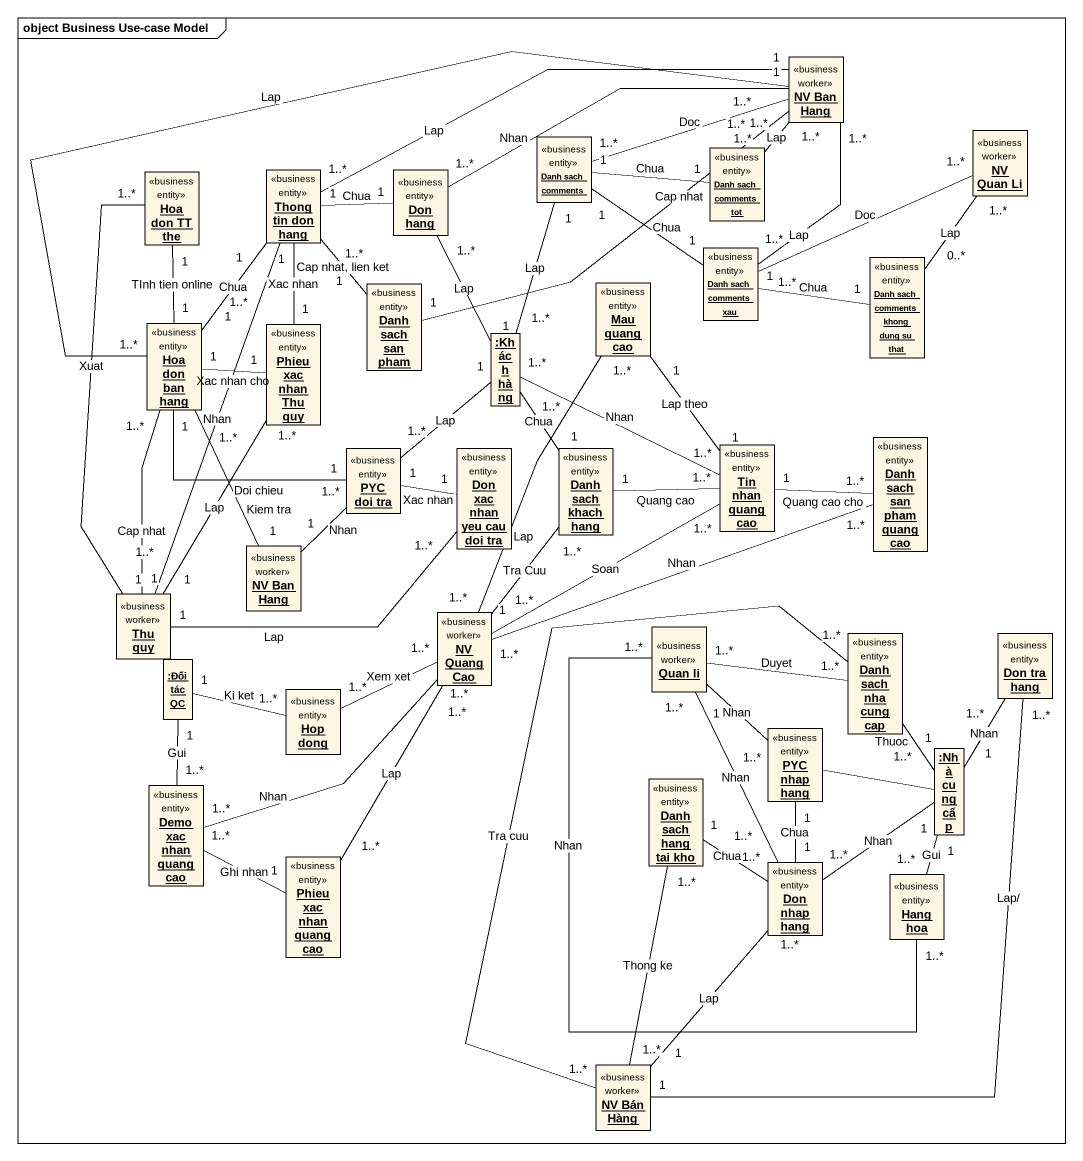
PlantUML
@startuml
mainframe object Business Use-case Model
hide circle
hide empty members
object "NV Ban Hang" as NV_Ban_Hang <<business worker>>
object "Thong tin don hang" as Thong_tin_don_hang <<business entity>>
object "Don hang" as Don_hang <<business entity>>
object "Danh sach comments" as Danh_sach_comments <<business entity>>
object "Danh sach comments tot" as Danh_sach_comments_tot <<business entity>>
object "NV Quan Li" as NV_Quan_Li <<business worker>>
object "Hoa don TT the" as Hoa_don_TT_the <<business entity>>
object "Danh sach comments xau" as Danh_sach_comments_xau <<business entity>>
object "Danh sach comments khong dung su that" as Danh_sach_comments_khong <<business entity>>
object "Danh sach san pham" as Danh_sach_san_pham <<business entity>>
object "Mau quang cao" as Mau_quang_cao <<business entity>>
object "Hoa don ban hang" as Hoa_don_ban_hang <<business entity>>
object "Phieu xac nhan Thu quy" as Phieu_xac_nhan_Thu_quy <<business entity>>
object ":Khách hàng" as Khách_hàng
object "PYC doi tra" as PYC_doi_tra <<business entity>>
object "Don xac nhan yeu cau doi tra" as Don_xac_nhan_yeu_cau_doi_tra <<business entity>>
object "Danh sach khach hang" as Danh_sach_khach_hang <<business entity>>
object "Tin nhan quang cao" as Tin_nhan_quang_cao <<business entity>>
object "Danh sach san pham quang cao" as Danh_sach_san_pham_quang_cao <<business entity>>
object "NV Ban Hang" as NV_Ban_Hang_2 <<business worker>>
object "Thu quy" as Thu_quy <<business worker>>
object "NV Quang Cao" as NV_Quang_Cao <<business worker>>
object ":Đối tác QC" as Đối_tác_QC
object "Quan li" as Quan_li <<business worker>>
object "Danh sach nha cung cap" as Danh_sach_nha_cung_cap <<business entity>>
object "Don tra hang" as Don_tra_hang <<business entity>>
object "Hop dong" as Hop_dong <<business entity>>
object "PYC nhap hang" as PYC_nhap_hang <<business entity>>
object ":Nhà cung cấp" as Nhà_cung_cấp
object "Demo xac nhan quang cao" as Demo_xac_nhan_quang_cao <<business entity>>
object "Danh sach hang tai kho" as Danh_sach_hang_tai_kho <<business entity>>
object "Phieu xac nhan quang cao" as Phieu_xac_nhan_quang_cao <<business entity>>
object "Don nhap hang" as Don_nhap_hang <<business entity>>
object "Hang hoa" as Hang_hoa <<business entity>>
object "NV Bán Hàng" as NV_Bán_Hàng <<business worker>>
NV_Ban_Hang "1..*" -left- "1..*" Don_hang : Nhan
NV_Ban_Hang "1..*" -left- "1..*" Danh_sach_comments : Doc
NV_Ban_Hang "1..*" -- "1..*" Danh_sach_comments_tot : Lap
NV_Ban_Hang "1..*" -- "1..*" Danh_sach_comments_xau : Lap
Thong_tin_don_hang "1..*" -right- "1" NV_Ban_Hang : Lap
Thong_tin_don_hang "1..*" -- "1" Danh_sach_san_pham : Cap nhat, lien ket
Thong_tin_don_hang "1" -- "1" Hoa_don_ban_hang : Chua
Thong_tin_don_hang "1" -- "1" Phieu_xac_nhan_Thu_quy : Xac nhan
Don_hang "1" -left- "1" Thong_tin_don_hang : Chua
Danh_sach_comments "1" -right- "1" Danh_sach_comments_tot : Chua
Danh_sach_comments "1" -- "1" Danh_sach_comments_xau : Chua
NV_Quan_Li "1..*" -left- "1..*" Danh_sach_comments_xau : Doc
Hoa_don_TT_the "1" -- "1" Hoa_don_ban_hang : TInh tien online
Danh_sach_comments_xau "1" -right- "1" Danh_sach_comments_khong : Chua
Danh_sach_comments_khong "0..*" -up- "1..*" NV_Quan_Li : Lap
Danh_sach_san_pham "1" -right- "1..*" NV_Ban_Hang : Cap nhat
Hoa_don_ban_hang "1..*" -right- "1" NV_Ban_Hang : Lap
Hoa_don_ban_hang "1" -right- "1" Phieu_xac_nhan_Thu_quy : Xac nhan cho
Hoa_don_ban_hang "1" -right- "1" PYC_doi_tra : Doi chieu
Hoa_don_ban_hang "1..*" -- "1" NV_Ban_Hang_2 : Kiem tra
Khách_hàng "1" -up- "1..*" Don_hang : Lap
Khách_hàng "1..*" -up- "1" Danh_sach_comments : Lap
Khách_hàng "1..*" -- "1" Danh_sach_khach_hang : Chua
Khách_hàng "1..*" -right- "1..*" Tin_nhan_quang_cao : Nhan
PYC_doi_tra "1..*" -up- "1" Khách_hàng : Lap
PYC_doi_tra "1" -right- "1" Don_xac_nhan_yeu_cau_doi_tra : Xac nhan
Tin_nhan_quang_cao "1" -up- "1" Mau_quang_cao : Lap theo
Tin_nhan_quang_cao "1..*" -left- "1" Danh_sach_khach_hang : Quang cao
Tin_nhan_quang_cao "1" -right- "1..*" Danh_sach_san_pham_quang_cao : Quang cao cho
NV_Ban_Hang_2 "1" -up- "1..*" PYC_doi_tra : Nhan
Thu_quy "1..*" -up- "1..*" Thong_tin_don_hang : Nhan
Thu_quy "1" -up- "1..*" Hoa_don_TT_the : Xuat
Thu_quy "1" -up- "1..*" Hoa_don_ban_hang : Cap nhat
Thu_quy "1" -up- "1..*" Phieu_xac_nhan_Thu_quy : Lap
Thu_quy "1" -right- "1..*" Don_xac_nhan_yeu_cau_doi_tra : Lap
NV_Quang_Cao "1..*" -up- "1..*" Mau_quang_cao : Lap
NV_Quang_Cao "1..*" -up- "1..*" Danh_sach_khach_hang : Tra Cuu
NV_Quang_Cao "1" -right- "1..*" Tin_nhan_quang_cao : Soan
NV_Quang_Cao "1..*" -right- "1..*" Danh_sach_san_pham_quang_cao : Nhan
NV_Quang_Cao "1..*" -left- "1..*" Hop_dong : Xem xet
Đối_tác_QC "1" -right- "1..*" Hop_dong : Ki ket
Đối_tác_QC "1" -- "1..*" Demo_xac_nhan_quang_cao : Gui
Quan_li "1..*" -right- "1..*" Danh_sach_nha_cung_cap : Duyet
Quan_li "1" -- "1..*" PYC_nhap_hang : Nhan
Quan_li "1..*" -- "1..*" Don_nhap_hang : Nhan
Quan_li "1..*" -- "1..*" Hang_hoa : Nhan
PYC_nhap_hang -right- Nhà_cung_cấp
PYC_nhap_hang "1" -- "1" Don_nhap_hang : Chua
Nhà_cung_cấp "1..*" -up- "1" Danh_sach_nha_cung_cap : Thuoc
Nhà_cung_cấp "1" -up- "1..*" Don_tra_hang : Nhan
Nhà_cung_cấp "1" -- "1..*" Hang_hoa : Gui
Demo_xac_nhan_quang_cao "1..*" -up- "1..*" NV_Quang_Cao : Nhan
Demo_xac_nhan_quang_cao "1..*" -right- "1" Phieu_xac_nhan_quang_cao : Ghi nhan
Danh_sach_hang_tai_kho "1" -- "1..*" Don_nhap_hang : Chua
Phieu_xac_nhan_quang_cao "1..*" -up- "1..*" NV_Quang_Cao : Lap
Don_nhap_hang "1..*" -up- "1" Nhà_cung_cấp : Nhan
NV_Bán_Hàng "1..*" -up- "1..*" Danh_sach_nha_cung_cap : Tra cuu
NV_Bán_Hàng "1" -up- "1..*" Don_tra_hang : Lap/
NV_Bán_Hàng "1..*" -up- "1..*" Danh_sach_hang_tai_kho : Thong ke
NV_Bán_Hàng "1" -up- "1..*" Don_nhap_hang : Lap
@enduml
